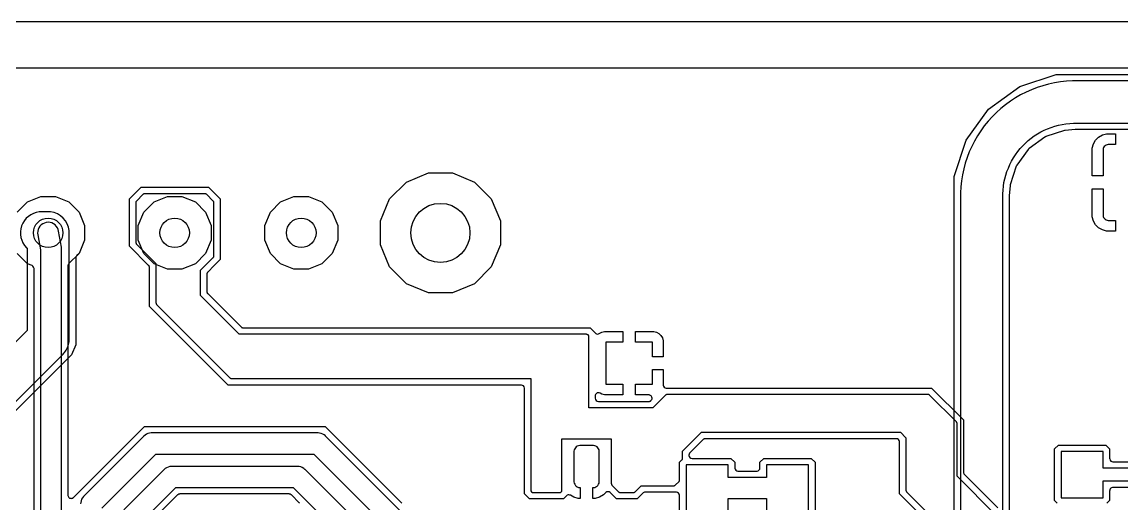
# Model space of a CAD drawing. Header units: millimetres. Extents: x 0 to 95, y 0 to 50.
# Drawn here: x 21.38 to 47.46, y 38.59 to 50 of the extents above; entities that cross this region are included whole.
import ezdxf

# ---------------------------------------------------------------- set-up
doc = ezdxf.new("R2010")
doc.units = ezdxf.units.MM

msp = doc.modelspace()

# ---------------------------------------------------------------- linework, layer by layer
at = {"layer": '16_copper'}
for points in [[(54.106, 48.908), (6.484, 48.908), (6.476, 48.907), (6.467, 48.906, 0.087654), (6.443, 48.896), (6.437, 48.891), (6.43, 48.885), (1.115, 43.57), (1.109, 43.563), (1.104, 43.557, 0.087651), (1.094, 43.532), (1.093, 43.525), (1.092, 43.516), (1.092, 6.484)], [(51.089, 47.449), (46.355, 47.449), (46.352, 47.448), (46.349, 47.449), (46.115, 47.43), (46.108, 47.429), (46.098, 47.427), (45.653, 47.282), (45.652, 47.282), (45.65, 47.281), (45.641, 47.276), (45.634, 47.273, 0.006887), (45.632, 47.271), (45.254, 46.997), (45.253, 46.996), (45.251, 46.995), (45.244, 46.987), (45.238, 46.982, 0.006878), (45.237, 46.98), (44.962, 46.602), (44.962, 46.6), (44.961, 46.599), (44.956, 46.589), (44.952, 46.582, 0.00688), (44.951, 46.581), (44.807, 46.136), (44.806, 46.128), (44.804, 46.118), (44.785, 45.885), (44.785, 45.882), (44.785, 45.879), (44.785, 34.134)], [(21.268, 45.489), (21.511, 45.732), (21.828, 45.864), (22.172, 45.864), (22.489, 45.732), (22.732, 45.489), (22.864, 45.172), (22.864, 44.828), (22.732, 44.511), (22.675, 44.453), (22.67, 44.447), (22.664, 44.44, 0.087651), (22.654, 44.416), (22.654, 44.408), (22.652, 44.4), (22.652, 42.349), (22.553, 42.109), (18.467, 38.023)], [(18.451, 38.223), (22.354, 42.125), (22.371, 42.145), (22.388, 42.164, 0.142736), (22.497, 42.422), (22.5, 42.477, 0.000669), (22.5, 42.479), (22.5, 45), (22.499, 45.027), (22.497, 45.053, 0.350129), (22.058, 45.497), (22.003, 45.5, 0.001336), (22, 45.5), (21.841, 45.5), (21.785, 45.497, 0.625682), (21.485, 44.649), (21.5, 44.636), (21.5, 42.686), (17.89, 39.076)]]:
    msp.add_lwpolyline(points, format="xyb", dxfattribs=at)
for points in [[(43.48, 34.384), (43.48, 46.334), (43.762, 47.2), (44.297, 47.937), (45.034, 48.472), (45.9, 48.754), (51.089, 48.754)], [(50.959, 48.601), (46.284, 48.601), (46.141, 48.594), (46, 48.579), (45.859, 48.557), (45.719, 48.527), (45.582, 48.49), (45.446, 48.446), (45.313, 48.395), (45.183, 48.337), (45.055, 48.272), (44.932, 48.201), (44.812, 48.123), (44.697, 48.039), (44.586, 47.95), (44.48, 47.854), (44.379, 47.753), (44.284, 47.647), (44.194, 47.537), (44.111, 47.421), (44.033, 47.302), (43.962, 47.178), (43.897, 47.051), (43.839, 46.921), (43.788, 46.788), (43.744, 46.652), (43.707, 46.515), (43.677, 46.375), (43.655, 46.234), (43.64, 46.092), (43.633, 45.95), (43.633, 34.155)], [(44.633, 33.905), (44.633, 45.879), (44.633, 45.924), (44.638, 46.014), (44.647, 46.104), (44.661, 46.193), (44.68, 46.281), (44.703, 46.368), (44.731, 46.454), (44.764, 46.538), (44.8, 46.62), (44.841, 46.701), (44.886, 46.779), (44.935, 46.854), (44.988, 46.927), (45.045, 46.997), (45.106, 47.064), (45.169, 47.128), (45.236, 47.189), (45.306, 47.245), (45.379, 47.298), (45.455, 47.347), (45.533, 47.393), (45.613, 47.433), (45.696, 47.47), (45.78, 47.502), (45.866, 47.53), (45.953, 47.554), (46.041, 47.572), (46.13, 47.587), (46.22, 47.596), (46.31, 47.601), (46.355, 47.601), (50.959, 47.601)]]:
    msp.add_lwpolyline(points, dxfattribs=at)
for points in [[(31.017, 43.578), (30.494, 43.794), (30.094, 44.194), (29.878, 44.717), (29.878, 45.283), (30.094, 45.806), (30.494, 46.206), (31.017, 46.422), (31.583, 46.422), (32.106, 46.206), (32.506, 45.806), (32.722, 45.283), (32.722, 44.717), (32.506, 44.194), (32.106, 43.794), (31.583, 43.578)], [(24.828, 44.136), (24.511, 44.268), (24.268, 44.511), (24.136, 44.828), (24.136, 45.172), (24.268, 45.489), (24.511, 45.732), (24.828, 45.864), (25.172, 45.864), (25.489, 45.732), (25.732, 45.489), (25.864, 45.172), (25.864, 44.828), (25.732, 44.511), (25.489, 44.268), (25.172, 44.136)], [(27.828, 44.136), (27.511, 44.268), (27.268, 44.511), (27.136, 44.828), (27.136, 45.172), (27.268, 45.489), (27.511, 45.732), (27.828, 45.864), (28.172, 45.864), (28.489, 45.732), (28.732, 45.489), (28.864, 45.172), (28.864, 44.828), (28.732, 44.511), (28.489, 44.268), (28.172, 44.136)]]:
    msp.add_lwpolyline(points, close=True, dxfattribs=at)
at = {"layer": '1_copper'}
for points in [[(49.251, 48.908), (6.484, 48.908), (6.476, 48.907), (6.467, 48.906, 0.087654), (6.443, 48.896), (6.437, 48.891), (6.43, 48.885), (1.115, 43.57), (1.109, 43.563), (1.104, 43.557, 0.087651), (1.094, 43.532), (1.093, 43.525), (1.092, 43.516), (1.092, 6.484)], [(36.971, 38.337), (36.971, 38.774), (36.971, 38.78, 0.392588), (36.895, 38.85), (36.152, 38.85), (36.143, 38.849), (36.135, 38.848, 0.087654), (36.11, 38.838), (36.105, 38.833), (36.098, 38.828), (35.961, 38.691), (35.476, 38.691), (35.34, 38.828), (35.327, 38.84, 0.414256), (35.219, 38.84), (35.164, 38.785), (35.072, 38.732), (34.969, 38.705), (34.916, 38.705), (34.916, 38.959), (34.931, 38.959), (34.96, 38.965), (34.987, 38.976), (35.012, 38.992), (35.033, 39.013), (35.049, 39.038), (35.06, 39.065), (35.066, 39.094), (35.066, 39.824), (35.06, 39.853), (35.049, 39.88), (35.033, 39.904), (35.012, 39.925), (34.987, 39.942), (34.96, 39.953), (34.931, 39.959), (34.601, 39.959), (34.572, 39.953), (34.545, 39.942), (34.521, 39.925), (34.5, 39.904), (34.483, 39.88), (34.472, 39.853), (34.466, 39.824), (34.466, 39.094), (34.472, 39.065), (34.483, 39.038), (34.5, 39.013), (34.521, 38.992), (34.545, 38.976), (34.572, 38.965), (34.601, 38.959), (34.616, 38.959), (34.616, 38.705), (34.563, 38.705), (34.46, 38.732), (34.381, 38.778), (34.375, 38.78), (34.369, 38.783, 0.291653), (34.289, 38.766), (34.215, 38.691), (33.412, 38.691), (33.294, 38.81), (33.294, 41.314), (33.293, 41.32, 0.392588), (33.218, 41.39), (26.269, 41.39), (24.404, 43.255), (24.404, 44.176), (24.403, 44.184), (24.402, 44.193, 0.087654), (24.392, 44.217), (24.387, 44.223), (24.382, 44.23), (23.928, 44.684), (23.928, 45.804), (24.205, 46.081), (25.801, 46.081), (26.079, 45.804), (26.079, 44.366), (25.938, 44.225), (25.938, 44.225), (25.783, 44.071), (25.778, 44.064), (25.773, 44.058, 0.087651), (25.763, 44.033), (25.762, 44.026), (25.761, 44.017), (25.761, 43.613), (25.762, 43.604), (25.763, 43.596, 0.087654), (25.773, 43.572), (25.778, 43.566), (25.779, 43.565), (25.781, 43.561), (25.782, 43.561), (25.783, 43.559), (26.573, 42.77), (26.58, 42.765), (26.586, 42.759, 0.087651), (26.611, 42.749), (26.618, 42.749), (26.627, 42.747), (34.85, 42.747), (34.974, 42.624), (34.979, 42.62), (34.984, 42.615, 0.291651), (35.066, 42.611), (35.127, 42.647), (35.192, 42.664), (35.623, 42.664), (35.623, 42.41), (35.225, 42.41), (35.225, 41.41), (35.623, 41.41), (35.623, 41.156), (35.192, 41.156), (35.127, 41.173), (35.083, 41.199, 0.488999), (34.972, 41.153), (34.97, 41.146), (34.969, 41.139, 0.014254), (34.969, 41.133), (34.969, 41.077, 0.414214), (35.045, 41.001), (36.238, 41.001), (36.247, 41.002), (36.255, 41.003, 0.086185), (36.28, 41.013), (36.285, 41.018), (36.292, 41.023), (36.295, 41.026), (36.296, 41.027), (36.296, 41.028), (36.297, 41.028), (36.299, 41.03, 0.54841), (36.262, 41.153), (36.253, 41.154), (36.246, 41.156, 0.015934), (36.241, 41.156), (35.927, 41.156), (35.927, 41.41), (36.325, 41.41), (36.325, 41.758), (36.579, 41.758), (36.579, 41.395), (36.58, 41.389, 0.392564), (36.655, 41.319), (42.946, 41.319), (43.7, 40.565), (43.7, 39.327), (43.701, 39.318), (43.702, 39.31, 0.087654), (43.712, 39.285), (43.717, 39.28), (43.722, 39.273), (44.512, 38.483)], [(44.471, 38.309), (43.547, 39.232), (43.547, 40.481), (43.547, 40.484), (43.547, 40.487, 0.088736), (43.542, 40.504), (43.538, 40.51), (43.535, 40.514), (43.534, 40.515), (43.533, 40.517), (42.898, 41.152), (42.895, 41.153), (42.893, 41.156, 0.088732), (42.878, 41.164), (42.871, 41.165), (42.866, 41.166), (42.865, 41.166), (42.863, 41.166), (36.671, 41.166), (36.668, 41.166), (36.665, 41.166, 0.088736), (36.648, 41.161), (36.643, 41.157), (36.639, 41.154), (36.638, 41.153), (36.636, 41.152), (36.333, 40.849), (34.816, 40.849), (34.816, 42.545), (34.815, 42.55), (34.815, 42.555, 0.271936), (34.781, 42.593), (34.777, 42.593, 0.033781), (34.771, 42.594), (34.766, 42.595), (26.532, 42.595), (25.609, 43.518), (25.609, 44.112), (25.912, 44.415), (25.913, 44.417), (25.916, 44.419, 0.088732), (25.924, 44.435), (25.925, 44.442), (25.926, 44.446), (25.926, 44.448), (25.926, 44.45), (25.926, 45.72), (25.926, 45.723), (25.926, 45.726, 0.088736), (25.921, 45.743), (25.917, 45.749), (25.914, 45.753), (25.913, 45.754), (25.912, 45.755), (25.753, 45.914), (25.75, 45.916), (25.748, 45.918, 0.088732), (25.733, 45.926), (25.726, 45.927), (25.721, 45.929), (25.72, 45.928), (25.718, 45.929), (24.289, 45.929), (24.286, 45.928), (24.283, 45.928, 0.088736), (24.266, 45.923), (24.26, 45.919), (24.256, 45.917), (24.255, 45.915), (24.253, 45.914), (24.095, 45.755), (24.093, 45.753), (24.091, 45.751, 0.088732), (24.082, 45.735), (24.081, 45.728), (24.08, 45.724), (24.08, 45.722), (24.08, 45.72), (24.08, 44.768), (24.081, 44.764), (24.08, 44.761, 0.088736), (24.086, 44.745), (24.09, 44.739), (24.092, 44.735), (24.093, 44.734), (24.095, 44.732), (24.556, 44.271), (24.556, 43.339), (24.557, 43.336), (24.557, 43.333, 0.088736), (24.562, 43.316), (24.563, 43.314), (24.564, 43.312, 0.038702), (24.568, 43.306), (24.57, 43.305), (24.571, 43.303), (26.317, 41.557), (26.32, 41.555), (26.322, 41.553, 0.088732), (26.337, 41.545), (26.344, 41.544), (26.349, 41.543), (26.35, 41.543), (26.353, 41.543), (33.446, 41.543), (33.446, 38.894), (33.447, 38.889), (33.447, 38.884, 0.271936), (33.481, 38.846), (33.485, 38.845, 0.033781), (33.492, 38.844), (33.496, 38.844), (34.131, 38.844), (34.136, 38.845), (34.141, 38.845, 0.271936), (34.179, 38.879), (34.18, 38.883, 0.033781), (34.181, 38.889), (34.181, 38.894), (34.181, 40.114), (35.351, 40.114), (35.351, 39.053), (35.352, 39.049), (35.352, 39.046, 0.088736), (35.357, 39.03), (35.361, 39.024), (35.363, 39.02), (35.365, 39.019), (35.366, 39.017), (35.525, 38.858), (35.527, 38.857), (35.529, 38.854, 0.088732), (35.545, 38.846), (35.552, 38.845), (35.556, 38.844), (35.558, 38.844), (35.56, 38.844), (35.878, 38.844), (35.881, 38.844), (35.884, 38.844, 0.088736), (35.9, 38.849), (35.906, 38.854), (35.91, 38.856), (35.911, 38.857), (35.913, 38.858), (36.057, 39.003), (36.83, 39.003), (36.833, 39.003), (36.836, 39.003, 0.088736), (36.853, 39.008), (36.859, 39.012), (36.863, 39.015), (36.864, 39.016), (36.865, 39.017), (36.957, 39.108), (36.958, 39.111), (36.961, 39.113, 0.088732), (36.969, 39.129), (36.97, 39.136), (36.971, 39.14), (36.971, 39.142), (36.971, 39.144), (36.971, 39.563), (37.024, 39.616), (37.026, 39.618), (37.028, 39.62, 0.088732), (37.036, 39.636), (37.037, 39.643), (37.039, 39.647), (37.038, 39.649), (37.039, 39.651), (37.039, 39.826), (37.486, 40.273), (42.207, 40.273), (42.336, 40.143), (42.336, 38.894), (42.337, 38.891), (42.337, 38.888, 0.088736), (42.342, 38.871), (42.346, 38.865), (42.348, 38.861), (42.35, 38.86), (42.351, 38.858), (44.256, 36.953)], [(21.268, 45.489), (21.511, 45.732), (21.828, 45.864), (22.172, 45.864), (22.489, 45.732), (22.732, 45.489), (22.864, 45.172), (22.864, 44.828), (22.732, 44.511), (22.491, 44.27), (22.486, 44.263), (22.48, 44.256, 0.087651), (22.47, 44.232), (22.47, 44.224), (22.469, 44.216), (22.469, 38.779), (22.469, 38.776), (22.469, 38.774, 0.54841), (22.582, 38.713), (22.589, 38.718), (22.595, 38.722, 0.015772), (22.599, 38.725), (24.023, 40.149), (24.281, 40.407), (28.568, 40.407), (30.388, 38.587)], [(22.316, 34.307), (22.316, 44.617), (22.316, 44.621), (22.316, 44.625), (22.314, 44.647), (22.313, 44.656), (22.313, 44.657), (22.313, 44.659), (22.246, 45.043), (22.237, 45.081, 0.862483), (21.75, 44.991), (21.754, 44.957), (21.816, 44.595), (21.816, 34.807)], [(20.573, 36.265), (21.534, 35.305), (21.536, 35.303), (21.538, 35.301, 0.54841), (21.661, 35.338), (21.662, 35.346), (21.664, 35.354, 0.01577), (21.664, 35.358), (21.664, 44.154), (21.664, 44.155), (21.664, 44.157, 0.218353), (21.635, 44.213), (21.626, 44.219), (21.619, 44.223, 0.00789), (21.617, 44.224), (21.511, 44.268), (21.268, 44.511)], [(30.339, 38.42), (28.578, 40.182), (28.576, 40.183), (28.575, 40.185, 0.159486), (28.435, 40.253), (28.401, 40.255), (24.448, 40.255), (24.445, 40.255), (24.443, 40.255, 0.159488), (24.296, 40.204), (24.271, 40.182), (22.842, 38.753), (22.841, 38.751), (22.839, 38.75, 0.159486), (22.771, 38.61), (22.769, 38.576)], [(44.207, 36.786), (42.184, 38.81), (42.184, 40.044), (42.183, 40.05, 0.392588), (42.108, 40.12), (37.58, 40.12), (37.572, 40.119), (37.564, 40.118, 0.087654), (37.539, 40.108), (37.533, 40.103), (37.527, 40.098), (37.213, 39.785), (37.208, 39.778), (37.203, 39.771, 0.086623), (37.193, 39.747), (37.192, 39.741), (37.192, 39.739), (37.192, 39.736), (37.191, 39.731, 0.014307), (37.191, 39.726), (37.191, 39.725), (37.192, 39.722, 0.390604), (37.267, 39.652), (38.187, 39.652), (38.276, 39.563), (38.276, 39.429), (38.277, 39.423, 0.392588), (38.352, 39.352), (38.8, 39.352), (38.806, 39.353, 0.392588), (38.876, 39.429), (38.876, 39.563), (38.966, 39.652), (40.092, 39.652), (40.181, 39.563), (40.181, 38.337)], [(45.924, 38.591), (45.861, 38.654), (45.861, 39.881), (45.951, 39.97), (47.077, 39.97), (47.166, 39.881), (47.166, 39.646), (47.167, 39.64, 0.392588), (47.242, 39.57), (47.69, 39.57)], [(29.066, 38.413), (28.091, 39.388), (28.089, 39.389), (28.088, 39.391, 0.159486), (27.948, 39.459), (27.914, 39.461), (24.924, 39.461), (24.922, 39.461), (24.92, 39.461, 0.159488), (24.773, 39.41), (24.747, 39.388), (23.794, 38.436)], [(47.69, 38.965), (47.242, 38.965), (47.237, 38.964, 0.334879), (47.168, 38.904), (47.167, 38.899), (47.167, 38.898), (47.167, 38.898), (47.167, 38.894), (47.166, 38.889), (47.166, 38.654), (47.103, 38.591)], [(27.961, 38.592), (27.957, 38.598, 0.015772), (27.954, 38.602), (27.769, 38.787), (27.763, 38.792), (27.756, 38.797, 0.087664), (27.732, 38.807), (27.724, 38.808), (27.716, 38.809), (25.122, 38.809), (25.114, 38.808), (25.105, 38.807, 0.087654), (25.081, 38.797), (25.075, 38.792), (25.068, 38.787), (24.396, 38.114)]]:
    msp.add_lwpolyline(points, format="xyb", dxfattribs=at)
for points in [[(46.755, 46.349), (46.755, 47.012), (46.781, 47.111), (46.832, 47.2), (46.905, 47.273), (46.994, 47.324), (47.093, 47.35), (47.306, 47.35), (47.306, 47.096), (47.13, 47.096), (47.104, 47.091), (47.08, 47.081), (47.058, 47.066), (47.039, 47.047), (47.024, 47.025), (47.014, 47.001), (47.009, 46.975), (47.009, 46.349)], [(31.017, 43.578), (30.494, 43.794), (30.094, 44.194), (29.878, 44.717), (29.878, 45.283), (30.094, 45.806), (30.494, 46.206), (31.017, 46.422), (31.583, 46.422), (32.106, 46.206), (32.506, 45.806), (32.722, 45.283), (32.722, 44.717), (32.506, 44.194), (32.106, 43.794), (31.583, 43.578)], [(47.093, 45.042), (46.994, 45.069), (46.905, 45.12), (46.832, 45.192), (46.781, 45.281), (46.755, 45.38), (46.755, 46.044), (47.009, 46.044), (47.009, 45.418), (47.014, 45.392), (47.024, 45.367), (47.039, 45.345), (47.058, 45.326), (47.08, 45.312), (47.104, 45.301), (47.13, 45.296), (47.306, 45.296), (47.306, 45.042)], [(27.828, 44.136), (27.511, 44.268), (27.268, 44.511), (27.136, 44.828), (27.136, 45.172), (27.268, 45.489), (27.511, 45.732), (27.828, 45.864), (28.172, 45.864), (28.489, 45.732), (28.732, 45.489), (28.864, 45.172), (28.864, 44.828), (28.732, 44.511), (28.489, 44.268), (28.172, 44.136)], [(36.325, 42.062), (36.325, 42.41), (35.927, 42.41), (35.927, 42.664), (36.358, 42.664), (36.423, 42.647), (36.481, 42.613), (36.528, 42.566), (36.562, 42.508), (36.579, 42.443), (36.579, 42.062)], [(38.124, 38.7), (39.029, 38.7), (39.029, 38.4), (40.029, 38.4), (40.029, 39.5), (39.029, 39.5), (39.029, 39.2), (38.124, 39.2), (38.124, 39.5), (37.124, 39.5), (37.124, 38.4), (38.124, 38.4)]]:
    msp.add_lwpolyline(points, close=True, dxfattribs=at)
for points in [[(23.269, 38.473), (24.551, 39.755), (28.298, 39.755), (29.863, 38.19)], [(47.919, 39.418), (47.014, 39.418), (47.014, 39.818), (46.014, 39.818), (46.014, 38.718), (47.014, 38.718), (47.014, 39.117), (47.919, 39.117)], [(24.221, 38.155), (25.027, 38.961), (27.81, 38.961), (28.609, 38.163)]]:
    msp.add_lwpolyline(points, dxfattribs=at)
at = {"layer": 'drills_PTH'}
for centre, radius in [((31.3, 45), 0.7), ((22, 45), 0.35), ((25, 45), 0.35), ((28, 45), 0.35)]:
    msp.add_circle(centre, radius, dxfattribs=at)
at = {"layer": 'outline'}
msp.add_lwpolyline([(0, 6), (6, 0), (89, 0), (95, 6), (95, 44), (89, 50), (6, 50), (0, 44), (0, 6)], close=True, dxfattribs=at)

doc.saveas('drawing.dxf')
